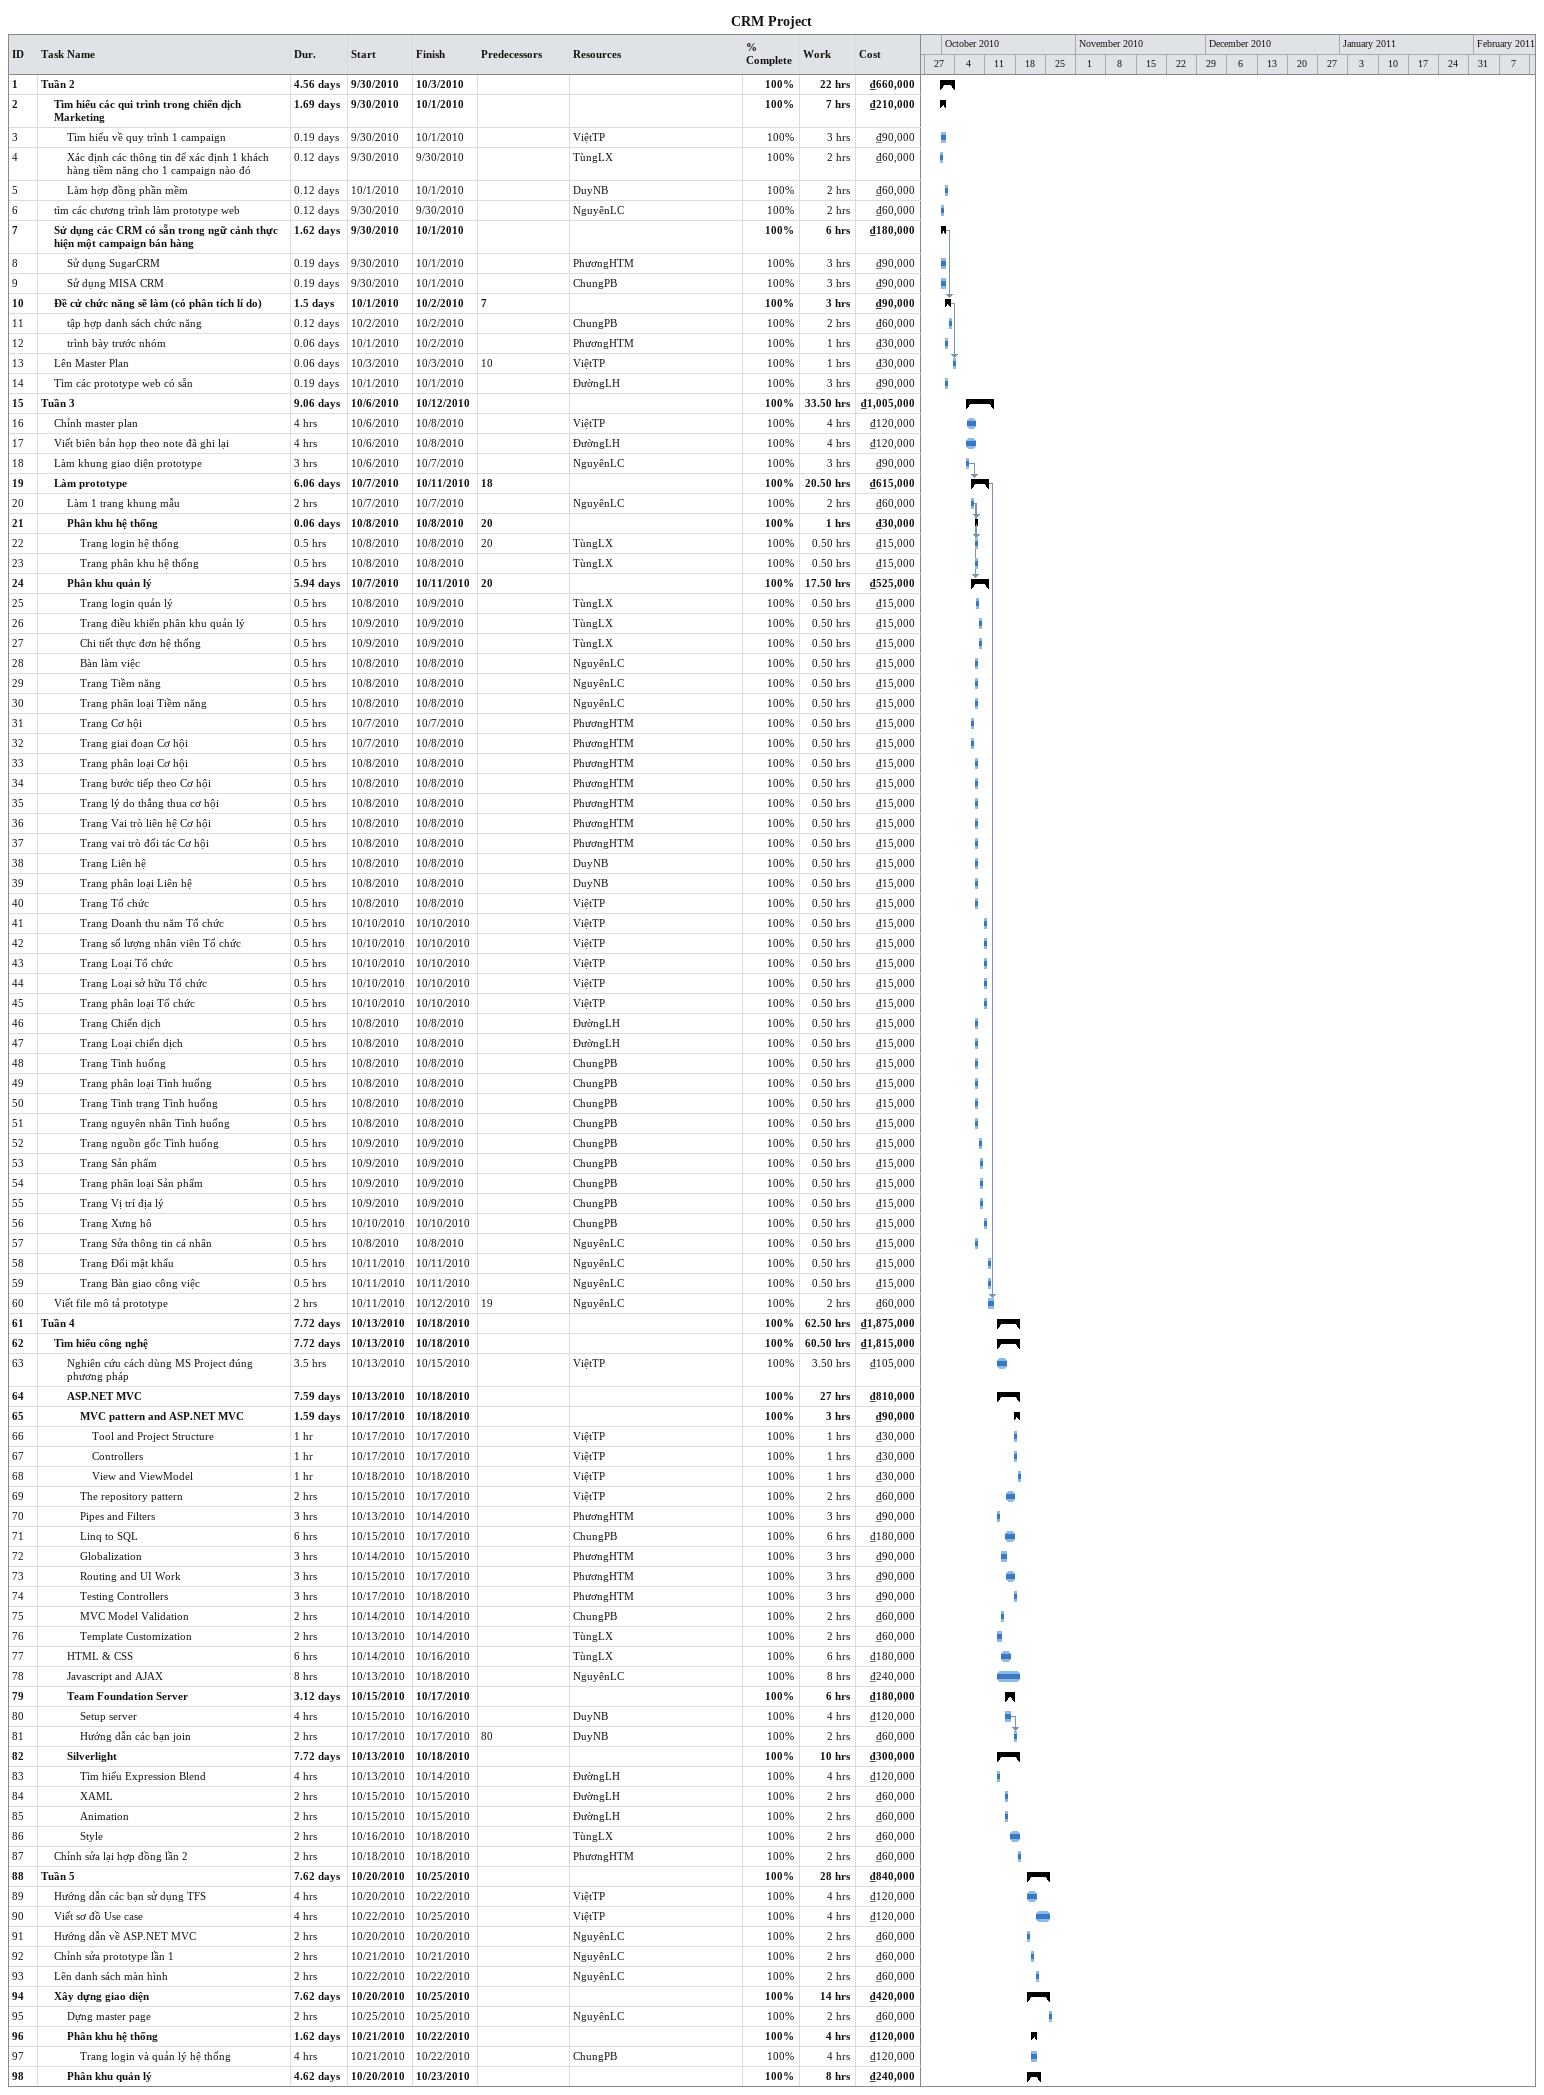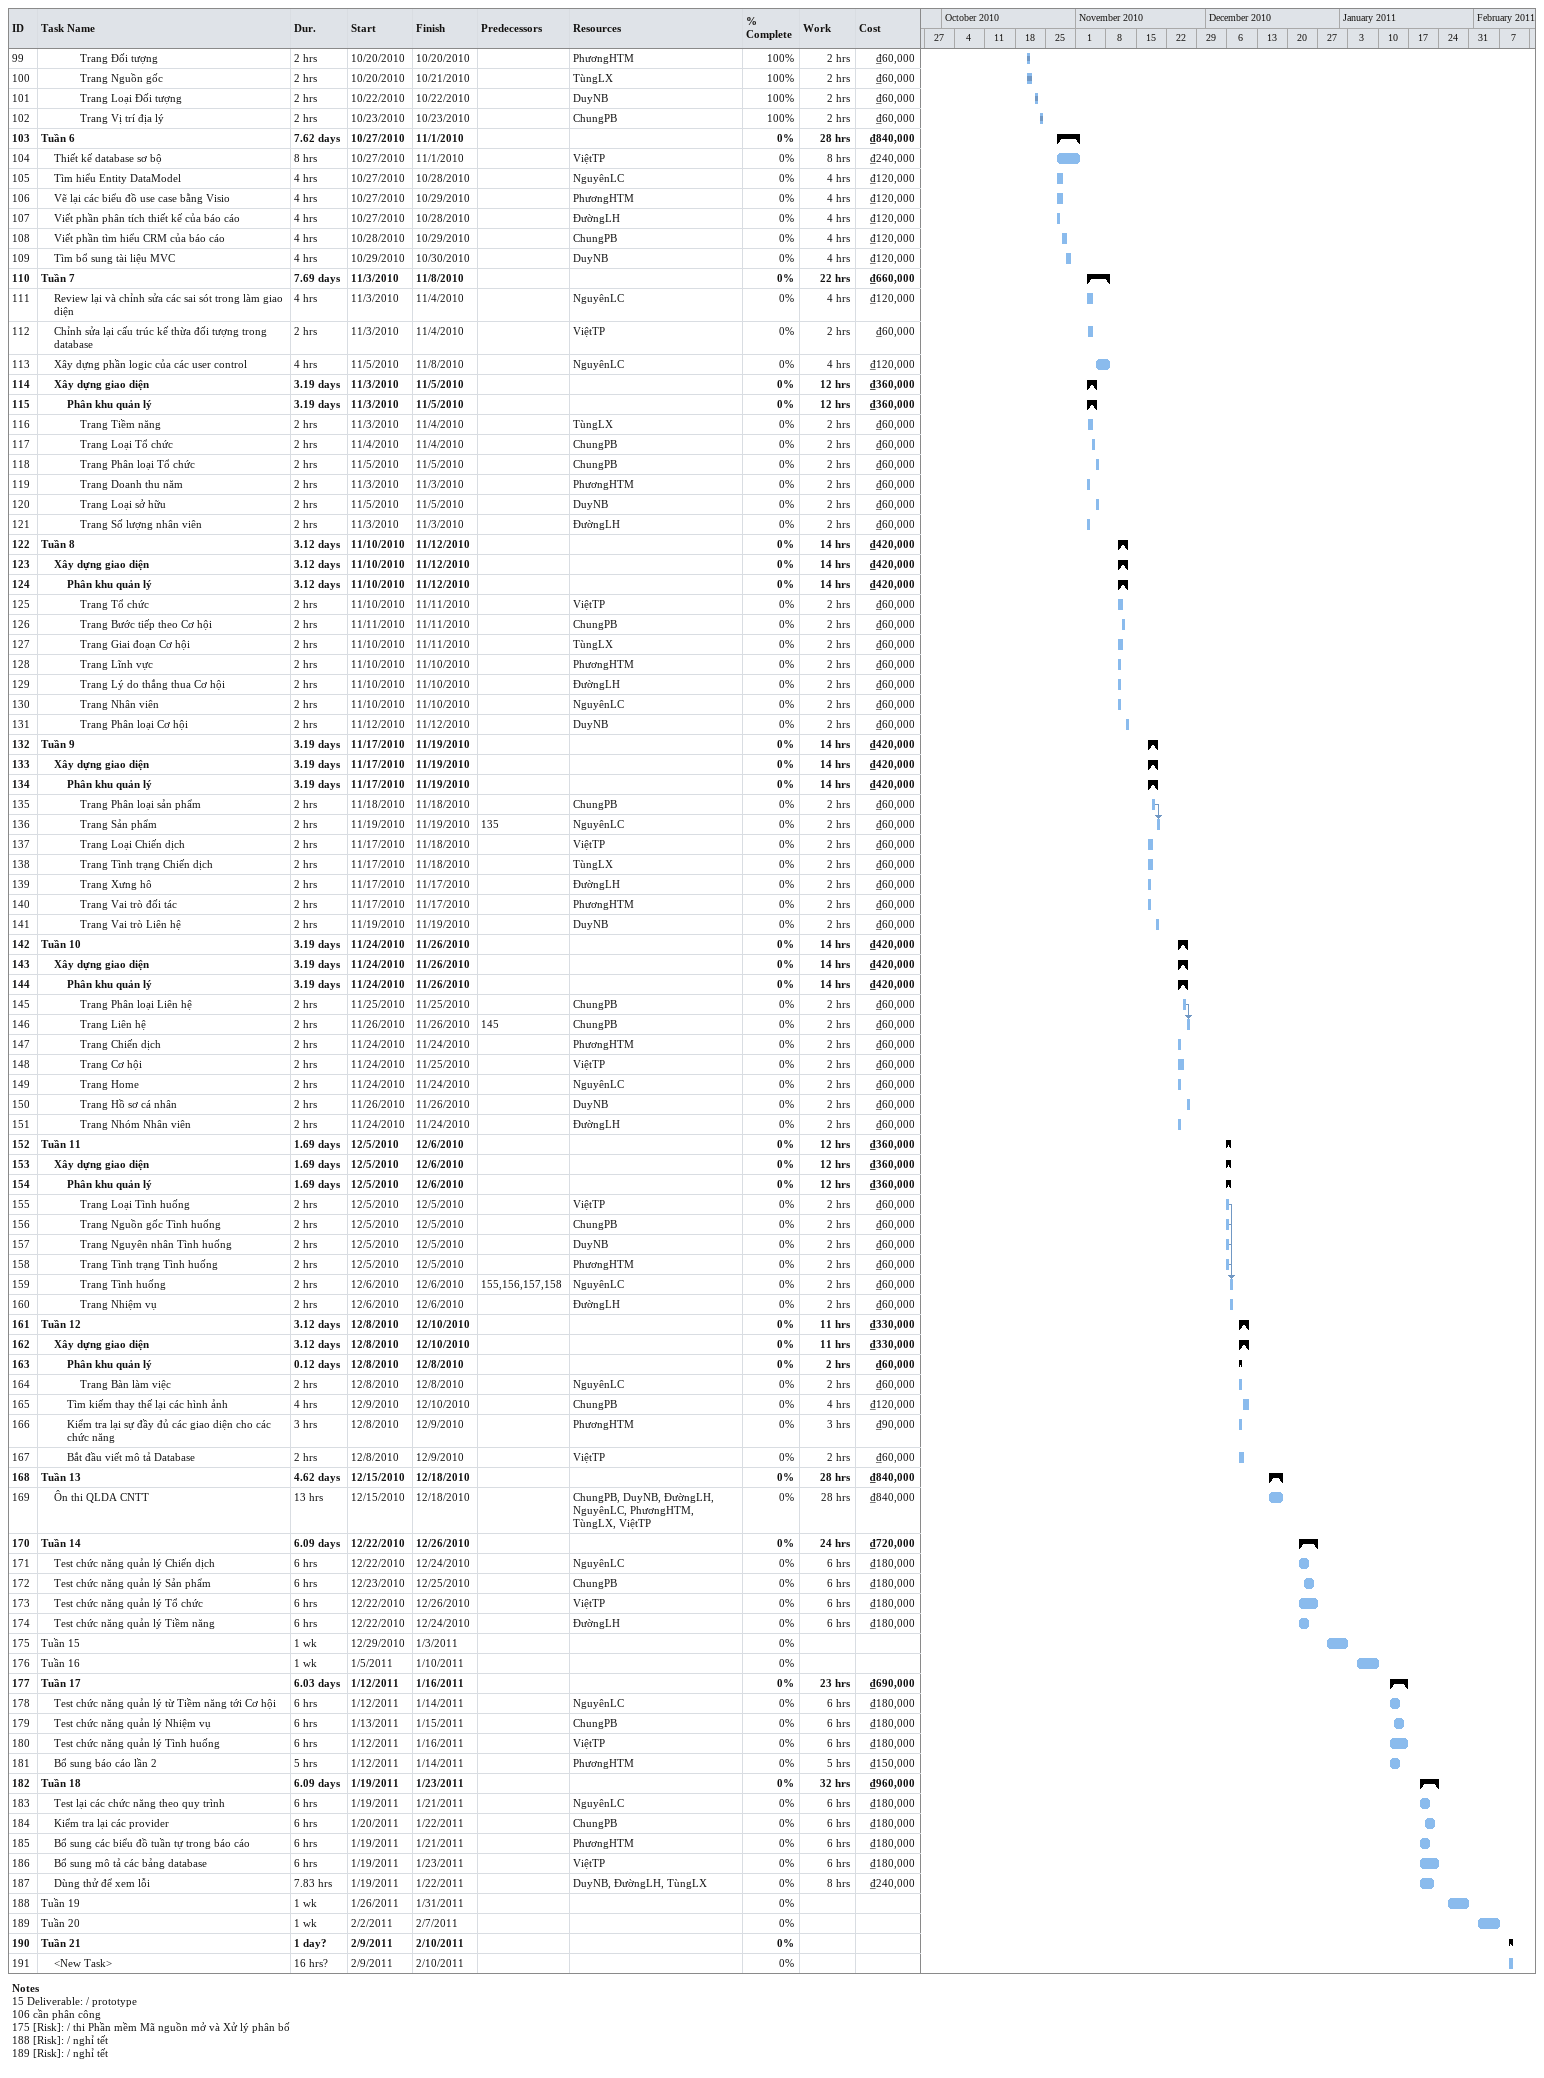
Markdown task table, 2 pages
CRM Project

| ID | Level | Task | Duration | Start | Finish | Predecessors | Resources | % complete | Work (h) | Cost (₫) |
|---|---|---|---|---|---|---|---|---|---|---|
| 1 | 1 | **Tuần 2** | 4.56d | 2010-09-30 | 2010-10-03 |  |  | 100 | 22 | 660000 |
| 2 | 2 | **Tìm hiểu các qui trình trong chiến dịch Marketing** | 1.69d | 2010-09-30 | 2010-10-01 |  |  | 100 | 7 | 210000 |
| 3 | 3 | Tìm hiểu về quy trình 1 campaign | 0.19d | 2010-09-30 | 2010-10-01 |  | ViệtTP | 100 | 3 | 90000 |
| 4 | 3 | Xác định các thông tin để xác định 1 khách hàng tiềm năng cho 1 campaign nào đó | 0.12d | 2010-09-30 | 2010-09-30 |  | TùngLX | 100 | 2 | 60000 |
| 5 | 3 | Làm hợp đồng phần mềm | 0.12d | 2010-10-01 | 2010-10-01 |  | DuyNB | 100 | 2 | 60000 |
| 6 | 2 | tìm các chương trình làm prototype web | 0.12d | 2010-09-30 | 2010-09-30 |  | NguyênLC | 100 | 2 | 60000 |
| 7 | 2 | **Sử dụng các CRM có sẵn trong ngữ cảnh thực hiện một campaign bán hàng** | 1.62d | 2010-09-30 | 2010-10-01 |  |  | 100 | 6 | 180000 |
| 8 | 3 | Sử dụng SugarCRM | 0.19d | 2010-09-30 | 2010-10-01 |  | PhươngHTM | 100 | 3 | 90000 |
| 9 | 3 | Sử dụng MISA CRM | 0.19d | 2010-09-30 | 2010-10-01 |  | ChungPB | 100 | 3 | 90000 |
| 10 | 2 | **Đề cử chức năng sẽ làm (có phân tích lí do)** | 1.5d | 2010-10-01 | 2010-10-02 | 7 |  | 100 | 3 | 90000 |
| 11 | 3 | tập hợp danh sách chức năng | 0.12d | 2010-10-02 | 2010-10-02 |  | ChungPB | 100 | 2 | 60000 |
| 12 | 3 | trình bày trước nhóm | 0.06d | 2010-10-01 | 2010-10-02 |  | PhươngHTM | 100 | 1 | 30000 |
| 13 | 2 | Lên Master Plan | 0.06d | 2010-10-03 | 2010-10-03 | 10 | ViệtTP | 100 | 1 | 30000 |
| 14 | 2 | Tìm các prototype web có sẵn | 0.19d | 2010-10-01 | 2010-10-01 |  | ĐườngLH | 100 | 3 | 90000 |
| 15 | 1 | **Tuần 3** | 9.06d | 2010-10-06 | 2010-10-12 |  |  | 100 | 33.50 | 1005000 |
| 16 | 2 | Chỉnh master plan | 4h | 2010-10-06 | 2010-10-08 |  | ViệtTP | 100 | 4 | 120000 |
| 17 | 2 | Viết biên bản họp theo note đã ghi lại | 4h | 2010-10-06 | 2010-10-08 |  | ĐườngLH | 100 | 4 | 120000 |
| 18 | 2 | Làm khung giao diện prototype | 3h | 2010-10-06 | 2010-10-07 |  | NguyênLC | 100 | 3 | 90000 |
| 19 | 2 | **Làm prototype** | 6.06d | 2010-10-07 | 2010-10-11 | 18 |  | 100 | 20.50 | 615000 |
| 20 | 3 | Làm 1 trang khung mẫu | 2h | 2010-10-07 | 2010-10-07 |  | NguyênLC | 100 | 2 | 60000 |
| 21 | 3 | **Phân khu hệ thống** | 0.06d | 2010-10-08 | 2010-10-08 | 20 |  | 100 | 1 | 30000 |
| 22 | 4 | Trang login hệ thống | 0.5h | 2010-10-08 | 2010-10-08 | 20 | TùngLX | 100 | 0.50 | 15000 |
| 23 | 4 | Trang phân khu hệ thống | 0.5h | 2010-10-08 | 2010-10-08 |  | TùngLX | 100 | 0.50 | 15000 |
| 24 | 3 | **Phân khu quản lý** | 5.94d | 2010-10-07 | 2010-10-11 | 20 |  | 100 | 17.50 | 525000 |
| 25 | 4 | Trang login quản lý | 0.5h | 2010-10-08 | 2010-10-09 |  | TùngLX | 100 | 0.50 | 15000 |
| 26 | 4 | Trang điều khiển phân khu quản lý | 0.5h | 2010-10-09 | 2010-10-09 |  | TùngLX | 100 | 0.50 | 15000 |
| 27 | 4 | Chi tiết thực đơn hệ thống | 0.5h | 2010-10-09 | 2010-10-09 |  | TùngLX | 100 | 0.50 | 15000 |
| 28 | 4 | Bàn làm việc | 0.5h | 2010-10-08 | 2010-10-08 |  | NguyênLC | 100 | 0.50 | 15000 |
| 29 | 4 | Trang Tiềm năng | 0.5h | 2010-10-08 | 2010-10-08 |  | NguyênLC | 100 | 0.50 | 15000 |
| 30 | 4 | Trang phân loại Tiềm năng | 0.5h | 2010-10-08 | 2010-10-08 |  | NguyênLC | 100 | 0.50 | 15000 |
| 31 | 4 | Trang Cơ hội | 0.5h | 2010-10-07 | 2010-10-07 |  | PhươngHTM | 100 | 0.50 | 15000 |
| 32 | 4 | Trang giai đoạn Cơ hội | 0.5h | 2010-10-07 | 2010-10-08 |  | PhươngHTM | 100 | 0.50 | 15000 |
| 33 | 4 | Trang phân loại Cơ hội | 0.5h | 2010-10-08 | 2010-10-08 |  | PhươngHTM | 100 | 0.50 | 15000 |
| 34 | 4 | Trang bước tiếp theo Cơ hội | 0.5h | 2010-10-08 | 2010-10-08 |  | PhươngHTM | 100 | 0.50 | 15000 |
| 35 | 4 | Trang lý do thắng thua cơ hội | 0.5h | 2010-10-08 | 2010-10-08 |  | PhươngHTM | 100 | 0.50 | 15000 |
| 36 | 4 | Trang Vai trò liên hệ Cơ hội | 0.5h | 2010-10-08 | 2010-10-08 |  | PhươngHTM | 100 | 0.50 | 15000 |
| 37 | 4 | Trang vai trò đối tác Cơ hội | 0.5h | 2010-10-08 | 2010-10-08 |  | PhươngHTM | 100 | 0.50 | 15000 |
| 38 | 4 | Trang Liên hệ | 0.5h | 2010-10-08 | 2010-10-08 |  | DuyNB | 100 | 0.50 | 15000 |
| 39 | 4 | Trang phân loại Liên hệ | 0.5h | 2010-10-08 | 2010-10-08 |  | DuyNB | 100 | 0.50 | 15000 |
| 40 | 4 | Trang Tổ chức | 0.5h | 2010-10-08 | 2010-10-08 |  | ViệtTP | 100 | 0.50 | 15000 |
| 41 | 4 | Trang Doanh thu năm Tổ chức | 0.5h | 2010-10-10 | 2010-10-10 |  | ViệtTP | 100 | 0.50 | 15000 |
| 42 | 4 | Trang số lượng nhân viên Tổ chức | 0.5h | 2010-10-10 | 2010-10-10 |  | ViệtTP | 100 | 0.50 | 15000 |
| 43 | 4 | Trang Loại Tổ chức | 0.5h | 2010-10-10 | 2010-10-10 |  | ViệtTP | 100 | 0.50 | 15000 |
| 44 | 4 | Trang Loại sở hữu Tổ chức | 0.5h | 2010-10-10 | 2010-10-10 |  | ViệtTP | 100 | 0.50 | 15000 |
| 45 | 4 | Trang phân loại Tổ chức | 0.5h | 2010-10-10 | 2010-10-10 |  | ViệtTP | 100 | 0.50 | 15000 |
| 46 | 4 | Trang Chiến dịch | 0.5h | 2010-10-08 | 2010-10-08 |  | ĐườngLH | 100 | 0.50 | 15000 |
| 47 | 4 | Trang Loại chiến dịch | 0.5h | 2010-10-08 | 2010-10-08 |  | ĐườngLH | 100 | 0.50 | 15000 |
| 48 | 4 | Trang Tình huống | 0.5h | 2010-10-08 | 2010-10-08 |  | ChungPB | 100 | 0.50 | 15000 |
| 49 | 4 | Trang phân loại Tình huống | 0.5h | 2010-10-08 | 2010-10-08 |  | ChungPB | 100 | 0.50 | 15000 |
| 50 | 4 | Trang Tình trạng Tình huống | 0.5h | 2010-10-08 | 2010-10-08 |  | ChungPB | 100 | 0.50 | 15000 |
| 51 | 4 | Trang nguyên nhân Tình huống | 0.5h | 2010-10-08 | 2010-10-08 |  | ChungPB | 100 | 0.50 | 15000 |
| 52 | 4 | Trang nguồn gốc Tình huống | 0.5h | 2010-10-09 | 2010-10-09 |  | ChungPB | 100 | 0.50 | 15000 |
| 53 | 4 | Trang Sản phẩm | 0.5h | 2010-10-09 | 2010-10-09 |  | ChungPB | 100 | 0.50 | 15000 |
| 54 | 4 | Trang phân loại Sản phẩm | 0.5h | 2010-10-09 | 2010-10-09 |  | ChungPB | 100 | 0.50 | 15000 |
| 55 | 4 | Trang Vị trí địa lý | 0.5h | 2010-10-09 | 2010-10-09 |  | ChungPB | 100 | 0.50 | 15000 |
| 56 | 4 | Trang Xưng hô | 0.5h | 2010-10-10 | 2010-10-10 |  | ChungPB | 100 | 0.50 | 15000 |
| 57 | 4 | Trang Sửa thông tin cá nhân | 0.5h | 2010-10-08 | 2010-10-08 |  | NguyênLC | 100 | 0.50 | 15000 |
| 58 | 4 | Trang Đổi mật khẩu | 0.5h | 2010-10-11 | 2010-10-11 |  | NguyênLC | 100 | 0.50 | 15000 |
| 59 | 4 | Trang Bàn giao công việc | 0.5h | 2010-10-11 | 2010-10-11 |  | NguyênLC | 100 | 0.50 | 15000 |
| 60 | 2 | Viết file mô tả prototype | 2h | 2010-10-11 | 2010-10-12 | 19 | NguyênLC | 100 | 2 | 60000 |
| 61 | 1 | **Tuần 4** | 7.72d | 2010-10-13 | 2010-10-18 |  |  | 100 | 62.50 | 1875000 |
| 62 | 2 | **Tìm hiểu công nghệ** | 7.72d | 2010-10-13 | 2010-10-18 |  |  | 100 | 60.50 | 1815000 |
| 63 | 3 | Nghiên cứu cách dùng MS Project đúng phương pháp | 3.5h | 2010-10-13 | 2010-10-15 |  | ViệtTP | 100 | 3.50 | 105000 |
| 64 | 3 | **ASP.NET MVC** | 7.59d | 2010-10-13 | 2010-10-18 |  |  | 100 | 27 | 810000 |
| 65 | 4 | **MVC pattern and ASP.NET MVC** | 1.59d | 2010-10-17 | 2010-10-18 |  |  | 100 | 3 | 90000 |
| 66 | 5 | Tool and Project Structure | 1h | 2010-10-17 | 2010-10-17 |  | ViệtTP | 100 | 1 | 30000 |
| 67 | 5 | Controllers | 1h | 2010-10-17 | 2010-10-17 |  | ViệtTP | 100 | 1 | 30000 |
| 68 | 5 | View and ViewModel | 1h | 2010-10-18 | 2010-10-18 |  | ViệtTP | 100 | 1 | 30000 |
| 69 | 4 | The repository pattern | 2h | 2010-10-15 | 2010-10-17 |  | ViệtTP | 100 | 2 | 60000 |
| 70 | 4 | Pipes and Filters | 3h | 2010-10-13 | 2010-10-14 |  | PhươngHTM | 100 | 3 | 90000 |
| 71 | 4 | Linq to SQL | 6h | 2010-10-15 | 2010-10-17 |  | ChungPB | 100 | 6 | 180000 |
| 72 | 4 | Globalization | 3h | 2010-10-14 | 2010-10-15 |  | PhươngHTM | 100 | 3 | 90000 |
| 73 | 4 | Routing and UI Work | 3h | 2010-10-15 | 2010-10-17 |  | PhươngHTM | 100 | 3 | 90000 |
| 74 | 4 | Testing Controllers | 3h | 2010-10-17 | 2010-10-18 |  | PhươngHTM | 100 | 3 | 90000 |
| 75 | 4 | MVC Model Validation | 2h | 2010-10-14 | 2010-10-14 |  | ChungPB | 100 | 2 | 60000 |
| 76 | 4 | Template Customization | 2h | 2010-10-13 | 2010-10-14 |  | TùngLX | 100 | 2 | 60000 |
| 77 | 3 | HTML & CSS | 6h | 2010-10-14 | 2010-10-16 |  | TùngLX | 100 | 6 | 180000 |
| 78 | 3 | Javascript and AJAX | 8h | 2010-10-13 | 2010-10-18 |  | NguyênLC | 100 | 8 | 240000 |
| 79 | 3 | **Team Foundation Server** | 3.12d | 2010-10-15 | 2010-10-17 |  |  | 100 | 6 | 180000 |
| 80 | 4 | Setup server | 4h | 2010-10-15 | 2010-10-16 |  | DuyNB | 100 | 4 | 120000 |
| 81 | 4 | Hướng dẫn các bạn join | 2h | 2010-10-17 | 2010-10-17 | 80 | DuyNB | 100 | 2 | 60000 |
| 82 | 3 | **Silverlight** | 7.72d | 2010-10-13 | 2010-10-18 |  |  | 100 | 10 | 300000 |
| 83 | 4 | Tìm hiểu Expression Blend | 4h | 2010-10-13 | 2010-10-14 |  | ĐườngLH | 100 | 4 | 120000 |
| 84 | 4 | XAML | 2h | 2010-10-15 | 2010-10-15 |  | ĐườngLH | 100 | 2 | 60000 |
| 85 | 4 | Animation | 2h | 2010-10-15 | 2010-10-15 |  | ĐườngLH | 100 | 2 | 60000 |
| 86 | 4 | Style | 2h | 2010-10-16 | 2010-10-18 |  | TùngLX | 100 | 2 | 60000 |
| 87 | 2 | Chỉnh sửa lại hợp đồng lần 2 | 2h | 2010-10-18 | 2010-10-18 |  | PhươngHTM | 100 | 2 | 60000 |
| 88 | 1 | **Tuần 5** | 7.62d | 2010-10-20 | 2010-10-25 |  |  | 100 | 28 | 840000 |
| 89 | 2 | Hướng dẫn các bạn sử dụng TFS | 4h | 2010-10-20 | 2010-10-22 |  | ViệtTP | 100 | 4 | 120000 |
| 90 | 2 | Viết sơ đồ Use case | 4h | 2010-10-22 | 2010-10-25 |  | ViệtTP | 100 | 4 | 120000 |
| 91 | 2 | Hướng dẫn về ASP.NET MVC | 2h | 2010-10-20 | 2010-10-20 |  | NguyênLC | 100 | 2 | 60000 |
| 92 | 2 | Chỉnh sửa prototype lần 1 | 2h | 2010-10-21 | 2010-10-21 |  | NguyênLC | 100 | 2 | 60000 |
| 93 | 2 | Lên danh sách màn hình | 2h | 2010-10-22 | 2010-10-22 |  | NguyênLC | 100 | 2 | 60000 |
| 94 | 2 | **Xây dựng giao diện** | 7.62d | 2010-10-20 | 2010-10-25 |  |  | 100 | 14 | 420000 |
| 95 | 3 | Dựng master page | 2h | 2010-10-25 | 2010-10-25 |  | NguyênLC | 100 | 2 | 60000 |
| 96 | 3 | **Phân khu hệ thống** | 1.62d | 2010-10-21 | 2010-10-22 |  |  | 100 | 4 | 120000 |
| 97 | 4 | Trang login và quản lý hệ thống | 4h | 2010-10-21 | 2010-10-22 |  | ChungPB | 100 | 4 | 120000 |
| 98 | 3 | **Phân khu quản lý** | 4.62d | 2010-10-20 | 2010-10-23 |  |  | 100 | 8 | 240000 |
| 99 | 4 | Trang Đối tượng | 2h | 2010-10-20 | 2010-10-20 |  | PhươngHTM | 100 | 2 | 60000 |
| 100 | 4 | Trang Nguồn gốc | 2h | 2010-10-20 | 2010-10-21 |  | TùngLX | 100 | 2 | 60000 |
| 101 | 4 | Trang Loại Đối tượng | 2h | 2010-10-22 | 2010-10-22 |  | DuyNB | 100 | 2 | 60000 |
| 102 | 4 | Trang Vị trí địa lý | 2h | 2010-10-23 | 2010-10-23 |  | ChungPB | 100 | 2 | 60000 |
| 103 | 1 | **Tuần 6** | 7.62d | 2010-10-27 | 2010-11-01 |  |  | 0 | 28 | 840000 |
| 104 | 2 | Thiết kế database sơ bộ | 8h | 2010-10-27 | 2010-11-01 |  | ViệtTP | 0 | 8 | 240000 |
| 105 | 2 | Tìm hiểu Entity DataModel | 4h | 2010-10-27 | 2010-10-28 |  | NguyênLC | 0 | 4 | 120000 |
| 106 | 2 | Vẽ lại các biểu đồ use case bằng Visio | 4h | 2010-10-27 | 2010-10-29 |  | PhươngHTM | 0 | 4 | 120000 |
| 107 | 2 | Viết phần phân tích thiết kế của báo cáo | 4h | 2010-10-27 | 2010-10-28 |  | ĐườngLH | 0 | 4 | 120000 |
| 108 | 2 | Viết phần tìm hiểu CRM của báo cáo | 4h | 2010-10-28 | 2010-10-29 |  | ChungPB | 0 | 4 | 120000 |
| 109 | 2 | Tìm bổ sung tài liệu MVC | 4h | 2010-10-29 | 2010-10-30 |  | DuyNB | 0 | 4 | 120000 |
| 110 | 1 | **Tuần 7** | 7.69d | 2010-11-03 | 2010-11-08 |  |  | 0 | 22 | 660000 |
| 111 | 2 | Review lại và chỉnh sửa các sai sót trong làm giao diện | 4h | 2010-11-03 | 2010-11-04 |  | NguyênLC | 0 | 4 | 120000 |
| 112 | 2 | Chỉnh sửa lại cấu trúc kế thừa đối tượng trong database | 2h | 2010-11-03 | 2010-11-04 |  | ViệtTP | 0 | 2 | 60000 |
| 113 | 2 | Xây dựng phần logic của các user control | 4h | 2010-11-05 | 2010-11-08 |  | NguyênLC | 0 | 4 | 120000 |
| 114 | 2 | **Xây dựng giao diện** | 3.19d | 2010-11-03 | 2010-11-05 |  |  | 0 | 12 | 360000 |
| 115 | 3 | **Phân khu quản lý** | 3.19d | 2010-11-03 | 2010-11-05 |  |  | 0 | 12 | 360000 |
| 116 | 4 | Trang Tiềm năng | 2h | 2010-11-03 | 2010-11-04 |  | TùngLX | 0 | 2 | 60000 |
| 117 | 4 | Trang Loại Tổ chức | 2h | 2010-11-04 | 2010-11-04 |  | ChungPB | 0 | 2 | 60000 |
| 118 | 4 | Trang Phân loại Tổ chức | 2h | 2010-11-05 | 2010-11-05 |  | ChungPB | 0 | 2 | 60000 |
| 119 | 4 | Trang Doanh thu năm | 2h | 2010-11-03 | 2010-11-03 |  | PhươngHTM | 0 | 2 | 60000 |
| 120 | 4 | Trang Loại sở hữu | 2h | 2010-11-05 | 2010-11-05 |  | DuyNB | 0 | 2 | 60000 |
| 121 | 4 | Trang Số lượng nhân viên | 2h | 2010-11-03 | 2010-11-03 |  | ĐườngLH | 0 | 2 | 60000 |
| 122 | 1 | **Tuần 8** | 3.12d | 2010-11-10 | 2010-11-12 |  |  | 0 | 14 | 420000 |
| 123 | 2 | **Xây dựng giao diện** | 3.12d | 2010-11-10 | 2010-11-12 |  |  | 0 | 14 | 420000 |
| 124 | 3 | **Phân khu quản lý** | 3.12d | 2010-11-10 | 2010-11-12 |  |  | 0 | 14 | 420000 |
| 125 | 4 | Trang Tổ chức | 2h | 2010-11-10 | 2010-11-11 |  | ViệtTP | 0 | 2 | 60000 |
| 126 | 4 | Trang Bước tiếp theo Cơ hội | 2h | 2010-11-11 | 2010-11-11 |  | ChungPB | 0 | 2 | 60000 |
| 127 | 4 | Trang Giai đoạn Cơ hội | 2h | 2010-11-10 | 2010-11-11 |  | TùngLX | 0 | 2 | 60000 |
| 128 | 4 | Trang Lĩnh vực | 2h | 2010-11-10 | 2010-11-10 |  | PhươngHTM | 0 | 2 | 60000 |
| 129 | 4 | Trang Lý do thắng thua Cơ hội | 2h | 2010-11-10 | 2010-11-10 |  | ĐườngLH | 0 | 2 | 60000 |
| 130 | 4 | Trang Nhân viên | 2h | 2010-11-10 | 2010-11-10 |  | NguyênLC | 0 | 2 | 60000 |
| 131 | 4 | Trang Phân loại Cơ hội | 2h | 2010-11-12 | 2010-11-12 |  | DuyNB | 0 | 2 | 60000 |
| 132 | 1 | **Tuần 9** | 3.19d | 2010-11-17 | 2010-11-19 |  |  | 0 | 14 | 420000 |
| 133 | 2 | **Xây dựng giao diện** | 3.19d | 2010-11-17 | 2010-11-19 |  |  | 0 | 14 | 420000 |
| 134 | 3 | **Phân khu quản lý** | 3.19d | 2010-11-17 | 2010-11-19 |  |  | 0 | 14 | 420000 |
| 135 | 4 | Trang Phân loại sản phẩm | 2h | 2010-11-18 | 2010-11-18 |  | ChungPB | 0 | 2 | 60000 |
| 136 | 4 | Trang Sản phẩm | 2h | 2010-11-19 | 2010-11-19 | 135 | NguyênLC | 0 | 2 | 60000 |
| 137 | 4 | Trang Loại Chiến dịch | 2h | 2010-11-17 | 2010-11-18 |  | ViệtTP | 0 | 2 | 60000 |
| 138 | 4 | Trang Tình trạng Chiến dịch | 2h | 2010-11-17 | 2010-11-18 |  | TùngLX | 0 | 2 | 60000 |
| 139 | 4 | Trang Xưng hô | 2h | 2010-11-17 | 2010-11-17 |  | ĐườngLH | 0 | 2 | 60000 |
| 140 | 4 | Trang Vai trò đối tác | 2h | 2010-11-17 | 2010-11-17 |  | PhươngHTM | 0 | 2 | 60000 |
| 141 | 4 | Trang Vai trò Liên hệ | 2h | 2010-11-19 | 2010-11-19 |  | DuyNB | 0 | 2 | 60000 |
| 142 | 1 | **Tuần 10** | 3.19d | 2010-11-24 | 2010-11-26 |  |  | 0 | 14 | 420000 |
| 143 | 2 | **Xây dựng giao diện** | 3.19d | 2010-11-24 | 2010-11-26 |  |  | 0 | 14 | 420000 |
| 144 | 3 | **Phân khu quản lý** | 3.19d | 2010-11-24 | 2010-11-26 |  |  | 0 | 14 | 420000 |
| 145 | 4 | Trang Phân loại Liên hệ | 2h | 2010-11-25 | 2010-11-25 |  | ChungPB | 0 | 2 | 60000 |
| 146 | 4 | Trang Liên hệ | 2h | 2010-11-26 | 2010-11-26 | 145 | ChungPB | 0 | 2 | 60000 |
| 147 | 4 | Trang Chiến dịch | 2h | 2010-11-24 | 2010-11-24 |  | PhươngHTM | 0 | 2 | 60000 |
| 148 | 4 | Trang Cơ hội | 2h | 2010-11-24 | 2010-11-25 |  | ViệtTP | 0 | 2 | 60000 |
| 149 | 4 | Trang Home | 2h | 2010-11-24 | 2010-11-24 |  | NguyênLC | 0 | 2 | 60000 |
| 150 | 4 | Trang Hồ sơ cá nhân | 2h | 2010-11-26 | 2010-11-26 |  | DuyNB | 0 | 2 | 60000 |
| 151 | 4 | Trang Nhóm Nhân viên | 2h | 2010-11-24 | 2010-11-24 |  | ĐườngLH | 0 | 2 | 60000 |
| 152 | 1 | **Tuần 11** | 1.69d | 2010-12-05 | 2010-12-06 |  |  | 0 | 12 | 360000 |
| 153 | 2 | **Xây dựng giao diện** | 1.69d | 2010-12-05 | 2010-12-06 |  |  | 0 | 12 | 360000 |
| 154 | 3 | **Phân khu quản lý** | 1.69d | 2010-12-05 | 2010-12-06 |  |  | 0 | 12 | 360000 |
| 155 | 4 | Trang Loại Tình huống | 2h | 2010-12-05 | 2010-12-05 |  | ViệtTP | 0 | 2 | 60000 |
| 156 | 4 | Trang Nguồn gốc Tình huống | 2h | 2010-12-05 | 2010-12-05 |  | ChungPB | 0 | 2 | 60000 |
| 157 | 4 | Trang Nguyên nhân Tình huống | 2h | 2010-12-05 | 2010-12-05 |  | DuyNB | 0 | 2 | 60000 |
| 158 | 4 | Trang Tình trạng Tình huống | 2h | 2010-12-05 | 2010-12-05 |  | PhươngHTM | 0 | 2 | 60000 |
| 159 | 4 | Trang Tình huống | 2h | 2010-12-06 | 2010-12-06 | 155, 156, 157, 158 | NguyênLC | 0 | 2 | 60000 |
| 160 | 4 | Trang Nhiệm vụ | 2h | 2010-12-06 | 2010-12-06 |  | ĐườngLH | 0 | 2 | 60000 |
| 161 | 1 | **Tuần 12** | 3.12d | 2010-12-08 | 2010-12-10 |  |  | 0 | 11 | 330000 |
| 162 | 2 | **Xây dựng giao diện** | 3.12d | 2010-12-08 | 2010-12-10 |  |  | 0 | 11 | 330000 |
| 163 | 3 | **Phân khu quản lý** | 0.12d | 2010-12-08 | 2010-12-08 |  |  | 0 | 2 | 60000 |
| 164 | 4 | Trang Bàn làm việc | 2h | 2010-12-08 | 2010-12-08 |  | NguyênLC | 0 | 2 | 60000 |
| 165 | 3 | Tìm kiếm thay thế lại các hình ảnh | 4h | 2010-12-09 | 2010-12-10 |  | ChungPB | 0 | 4 | 120000 |
| 166 | 3 | Kiểm tra lại sự đầy đủ các giao diện cho các chức năng | 3h | 2010-12-08 | 2010-12-09 |  | PhươngHTM | 0 | 3 | 90000 |
| 167 | 3 | Bắt đầu viết mô tả Database | 2h | 2010-12-08 | 2010-12-09 |  | ViệtTP | 0 | 2 | 60000 |
| 168 | 1 | **Tuần 13** | 4.62d | 2010-12-15 | 2010-12-18 |  |  | 0 | 28 | 840000 |
| 169 | 2 | Ôn thi QLDA CNTT | 13h | 2010-12-15 | 2010-12-18 |  | ChungPB, DuyNB, ĐườngLH, NguyênLC, PhươngHTM, TùngLX, ViệtTP | 0 | 28 | 840000 |
| 170 | 1 | **Tuần 14** | 6.09d | 2010-12-22 | 2010-12-26 |  |  | 0 | 24 | 720000 |
| 171 | 2 | Test chức năng quản lý Chiến dịch | 6h | 2010-12-22 | 2010-12-24 |  | NguyênLC | 0 | 6 | 180000 |
| 172 | 2 | Test chức năng quản lý Sản phẩm | 6h | 2010-12-23 | 2010-12-25 |  | ChungPB | 0 | 6 | 180000 |
| 173 | 2 | Test chức năng quản lý Tổ chức | 6h | 2010-12-22 | 2010-12-26 |  | ViệtTP | 0 | 6 | 180000 |
| 174 | 2 | Test chức năng quản lý Tiềm năng | 6h | 2010-12-22 | 2010-12-24 |  | ĐườngLH | 0 | 6 | 180000 |
| 175 | 1 | Tuần 15 | 1w | 2010-12-29 | 2011-01-03 |  |  | 0 |  |  |
| 176 | 1 | Tuần 16 | 1w | 2011-01-05 | 2011-01-10 |  |  | 0 |  |  |
| 177 | 1 | **Tuần 17** | 6.03d | 2011-01-12 | 2011-01-16 |  |  | 0 | 23 | 690000 |
| 178 | 2 | Test chức năng quản lý từ Tiềm năng tới Cơ hội | 6h | 2011-01-12 | 2011-01-14 |  | NguyênLC | 0 | 6 | 180000 |
| 179 | 2 | Test chức năng quản lý Nhiệm vụ | 6h | 2011-01-13 | 2011-01-15 |  | ChungPB | 0 | 6 | 180000 |
| 180 | 2 | Test chức năng quản lý Tình huống | 6h | 2011-01-12 | 2011-01-16 |  | ViệtTP | 0 | 6 | 180000 |
| 181 | 2 | Bổ sung báo cáo lần 2 | 5h | 2011-01-12 | 2011-01-14 |  | PhươngHTM | 0 | 5 | 150000 |
| 182 | 1 | **Tuần 18** | 6.09d | 2011-01-19 | 2011-01-23 |  |  | 0 | 32 | 960000 |
| 183 | 2 | Test lại các chức năng theo quy trình | 6h | 2011-01-19 | 2011-01-21 |  | NguyênLC | 0 | 6 | 180000 |
| 184 | 2 | Kiểm tra lại các provider | 6h | 2011-01-20 | 2011-01-22 |  | ChungPB | 0 | 6 | 180000 |
| 185 | 2 | Bổ sung các biểu đồ tuần tự trong báo cáo | 6h | 2011-01-19 | 2011-01-21 |  | PhươngHTM | 0 | 6 | 180000 |
| 186 | 2 | Bổ sung mô tả các bảng database | 6h | 2011-01-19 | 2011-01-23 |  | ViệtTP | 0 | 6 | 180000 |
| 187 | 2 | Dùng thử để xem lỗi | 7.83h | 2011-01-19 | 2011-01-22 |  | DuyNB, ĐườngLH, TùngLX | 0 | 8 | 240000 |
| 188 | 1 | Tuần 19 | 1w | 2011-01-26 | 2011-01-31 |  |  | 0 |  |  |
| 189 | 1 | Tuần 20 | 1w | 2011-02-02 | 2011-02-07 |  |  | 0 |  |  |
| 190 | 1 | **Tuần 21** | 1d? | 2011-02-09 | 2011-02-10 |  |  | 0 |  |  |
| 191 | 2 | <New Task> | 16h? | 2011-02-09 | 2011-02-10 |  |  | 0 |  |  |

Notes
- 15: Deliverable: / prototype
- 106: cần phân công
- 175: [Risk]: / thi Phần mềm Mã nguồn mở và Xử lý phân bố
- 188: [Risk]: / nghỉ tết
- 189: [Risk]: / nghỉ tết
